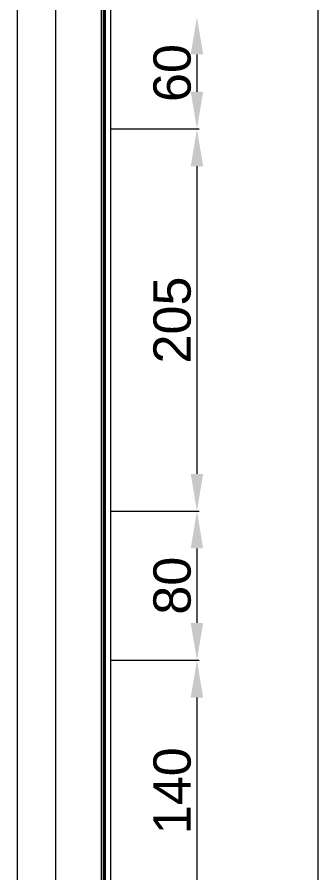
# Model space of a CAD drawing. Header units: millimetres. Extents: x 1359 to 3577, y 1336 to 3557.
# Drawn here: x 3412.1 to 3573.3, y 2687.5 to 3146.6 of the extents above; entities that cross this region are included whole.
import ezdxf

# ---------------------------------------------------------------- set-up
doc = ezdxf.new("R2010")
doc.units = ezdxf.units.MM
doc.layers.add('000-PI-ORMAR', color=2, linetype='Continuous')
doc.layers.add('002-PI-Kabelska kanalica', color=150, linetype='Continuous')
doc.styles.get("Standard").update_dxf_attribs({"font": 'arial.ttf'})

msp = doc.modelspace()

# ---------------------------------------------------------------- linework, layer by layer
at = {"layer": '000-PI-ORMAR', "color": 0, "linetype": 'ByBlock', "lineweight": 0}
msp.add_line((3412.07, 3351.56), (3412.07, 1461.56), dxfattribs=at)
at = {"layer": '002-PI-Kabelska kanalica', "color": 0, "linetype": 'ByBlock', "lineweight": 0}
for p, q in [((3457.07, 3400.66), (3457.07, 1416.16)), ((3458.38, 1416.16), (3458.38, 3400.66)), ((3458.57, 3380.02), (3458.57, 1429.16)), ((3459.35, 3379.96), (3459.35, 1428.96)), ((3462.07, 3379.96), (3462.07, 1428.96)), ((3432.57, 3351.56), (3432.57, 1679.56))]:
    msp.add_line(p, q, dxfattribs=at)
at = {"layer": '002-PI-Kabelska kanalica', "color": 0, "linetype": 'ByBlock', "lineweight": 0, "ltscale": 0.25}
for p, q in [((3573.34, 3383.16), (3573.34, 1426.16)), ((3508.49, 3126.56), (3508.49, 3106.56)), ((3462.7, 3086.56), (3509.74, 3086.56)), ((3462.7, 3086.56), (3509.74, 3086.56)), ((3508.49, 3066.56), (3508.49, 2901.56)), ((3462.7, 2881.56), (3509.74, 2881.56)), ((3462.7, 2881.56), (3509.74, 2881.56)), ((3508.49, 2861.56), (3508.49, 2821.56)), ((3462.7, 2801.56), (3509.74, 2801.56)), ((3462.7, 2801.56), (3509.74, 2801.56)), ((3508.49, 2781.56), (3508.49, 2681.56))]:
    msp.add_line(p, q, dxfattribs=at)
at = {"layer": '002-PI-Kabelska kanalica', "color": 0, "linetype": 'ByBlock', "ltscale": 0.25}
for points in [[(3505.15, 3126.56), (3511.82, 3126.56), (3508.49, 3146.56)], [(3505.15, 3106.56), (3511.82, 3106.56), (3508.49, 3086.56)], [(3505.15, 3066.56), (3511.82, 3066.56), (3508.49, 3086.56)], [(3505.15, 2901.56), (3511.82, 2901.56), (3508.49, 2881.56)], [(3505.15, 2861.56), (3511.82, 2861.56), (3508.49, 2881.56)], [(3505.15, 2821.56), (3511.82, 2821.56), (3508.49, 2801.56)], [(3505.15, 2781.56), (3511.82, 2781.56), (3508.49, 2801.56)]]:
    msp.add_solid(points, dxfattribs=at)

# ---------------------------------------------------------------- texts
at = {"layer": '002-PI-Kabelska kanalica', "color": 0, "linetype": 'ByBlock', "lineweight": 0, "ltscale": 0.25, "char_height": 20, "attachment_point": 5, "rotation": 90}
for s, insert in [('60', (3495.27, 3116.56)), ('205', (3495.27, 2984.06)), ('80', (3495.27, 2841.56)), ('140', (3495.27, 2731.56))]:
    msp.add_mtext(s, dxfattribs=dict(at, insert=insert))

doc.saveas('drawing.dxf')
